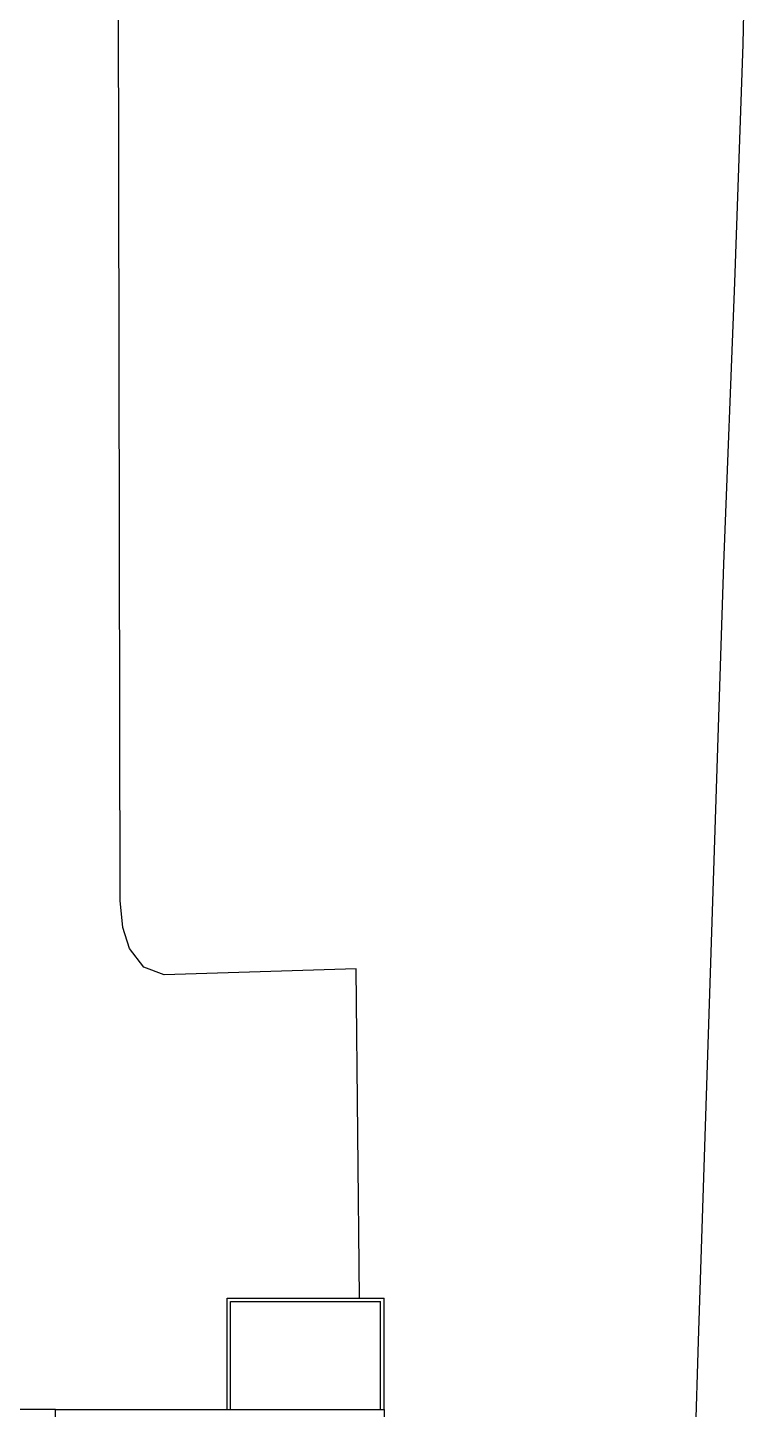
# Model space of a CAD drawing. Header units: inches. Extents: x -1429 to 1655, y -551 to 4832.
# Drawn here: x 801 to 1654, y 2091 to 3731 of the extents above; entities that cross this region are included whole.
import ezdxf

# ---------------------------------------------------------------- set-up
doc = ezdxf.new("R2010")
doc.units = ezdxf.units.IN
doc.header["$LTSCALE"] = 0.25
doc.header["$MEASUREMENT"] = 0
doc.layers.add('A-SITE', color=3, linetype='CONTINUOUS')
doc.layers.add('A-WALL', color=5, linetype='CONTINUOUS')

msp = doc.modelspace()

# ---------------------------------------------------------------- linework, layer by layer
at = {"layer": 'A-SITE'}
for p, q in [((911, 2695), (908, 4291)), ((1654, 3906), (1650, 3712)), ((1650, 3712), (1640, 3429)), ((1640, 3429), (1627, 3095)), ((1627, 3095), (1597, 2172)), ((914, 2663), (911, 2695)), ((922, 2638), (914, 2663)), ((939, 2616), (922, 2638)), ((963, 2607), (939, 2616)), ((1191, 2614), (963, 2607)), ((1195.1, 2223), (1191, 2614)), ((1038, 2091), (1038, 2223)), ((1038, 2223), (1224, 2223)), ((1042, 2091), (1042, 2219)), ((1042, 2219), (1220, 2219)), ((1220, 2091), (1220, 2219)), ((1224, 2091), (1224, 2223)), ((1597, 2172), (1575, 1489)), ((834, 2091), (677, 2091))]:
    msp.add_line(p, q, dxfattribs=at)
at = {"layer": 'A-WALL'}
for p, q in [((834, 2082), (834, 2091)), ((834, 2091), (1224, 2091)), ((1224, 2091), (1224, 1467))]:
    msp.add_line(p, q, dxfattribs=at)

doc.saveas('drawing.dxf')
